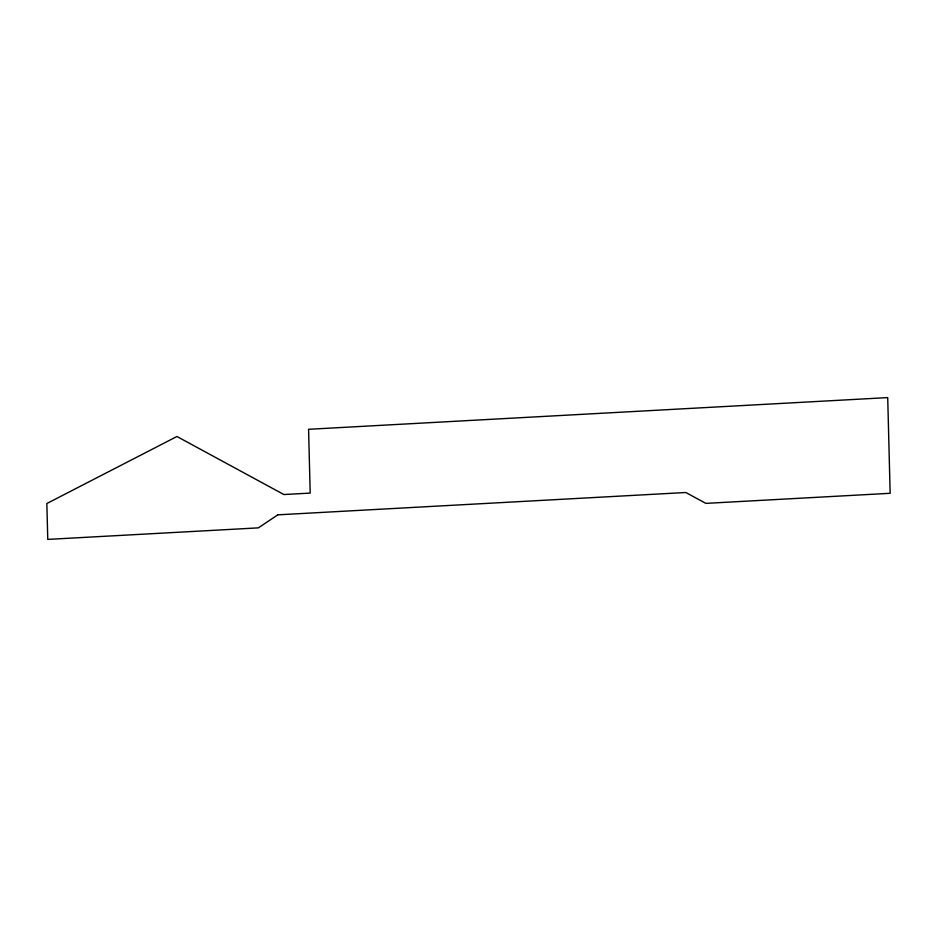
<?xml version="1.0" encoding="UTF-8"?>
<svg xmlns="http://www.w3.org/2000/svg" width="937" height="937" viewBox="0 0 937 937"><rect width="100%" height="100%" fill="white"/><g stroke="black" fill="none" stroke-linecap="round" stroke-linejoin="round"><path stroke-width="1.41" d="M277.797 514.835L258.354 527.871L47.764 539.396L46.85 503.509L176.952 436.501L283.876 494.537L310.194 493.096L308.578 429.298L887.714 397.604L890.15 493.295L705.877 503.38L685.825 492.499L277.797 514.835"/></g></svg>
